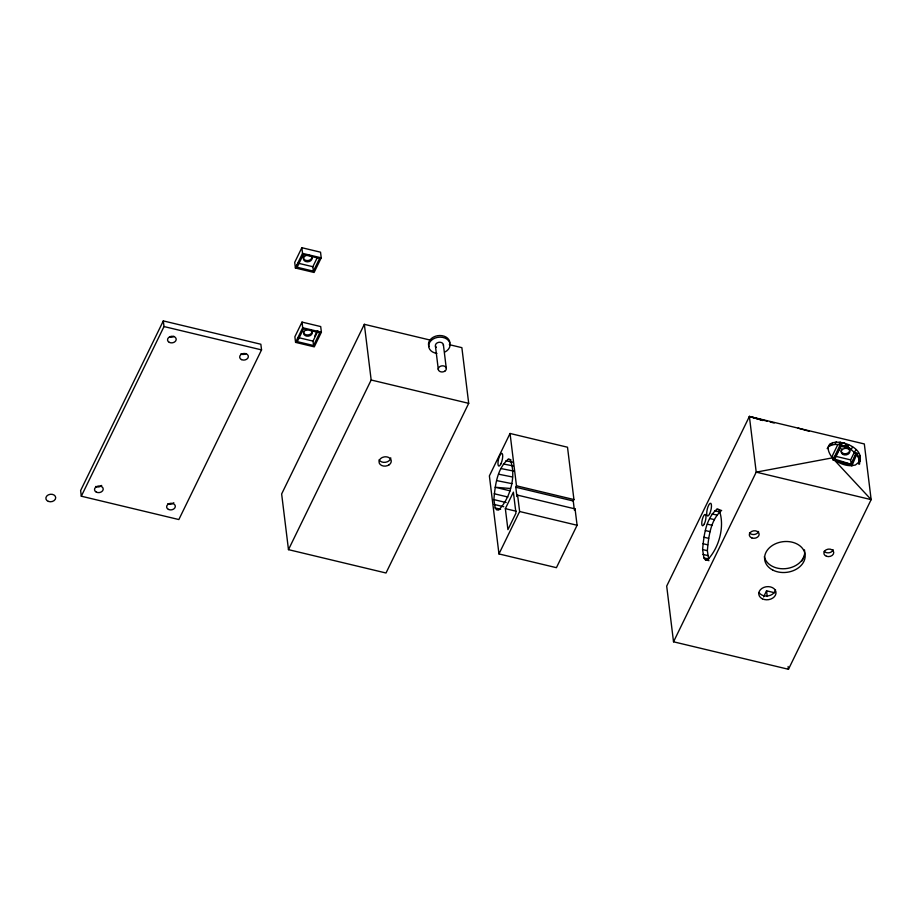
<?xml version="1.0" encoding="UTF-8"?>
<svg xmlns="http://www.w3.org/2000/svg" width="917" height="917" viewBox="0 0 917 917"><rect width="100%" height="100%" fill="white"/><g stroke="black" fill="none" stroke-linecap="round" stroke-linejoin="round"><path stroke-width="1.38" d="M493.873 499.605C495.1 485.678 496.98 468.862 508.167 459.268L510.139 459.463C516.615 475.396 510.563 497.885 498.653 510.058L496.67 509.863L495.157 507.949L493.873 499.605L506.184 502.55M702.605 549.558C703.832 535.631 705.712 518.816 716.899 509.222L718.871 509.416C725.347 525.338 719.295 547.839 707.385 560L705.402 559.806L703.889 557.903L702.605 549.558L707.362 550.693L708.646 559.038L703.889 557.903M707.362 550.693C708.589 536.766 710.469 519.95 721.656 510.356M860.398 458.832L858.518 464.002C871.161 442.888 812.519 430.703 832.327 457.87L871.15 499.627L788.46 669.284L673.525 641.797L666.693 586.112L749.384 416.467L864.318 443.954L871.15 499.627L756.216 472.14L749.384 416.467L767.311 421.224M856.1 452.769L851.171 464.323L851.882 465.641L855.389 465.011L859.756 461.469M673.525 641.797L756.216 472.14L832.327 457.87C837.599 462.787 844.683 465.951 851.962 465.687L856.684 454.385M856.902 453.124L851.171 464.323L834.757 459.142L833.026 459.875L840.121 444.917L848.133 446.831M834.757 459.142L840.946 446.304L840.121 444.917M163.306 320.904L80.616 490.561L81.304 496.2L178.849 519.549L261.54 349.893L260.841 344.242L163.306 320.904L164.005 326.555L81.304 496.2M301.842 247.716L294.712 262.354L295.4 268.005L314.095 272.475L321.225 257.837L320.537 252.186L301.842 247.716L302.53 253.367L295.4 268.005M297.131 267.26L303.332 254.536L319.586 258.434L313.385 271.157L297.131 267.26L296.856 265.047M313.385 271.157L312.846 266.721L317.19 257.815M302.014 322.096L294.873 336.734L295.572 342.373L314.267 346.855L321.397 332.218L320.698 326.567L302.014 322.096L302.702 327.747L295.572 342.373M314.726 336.069L317.202 330.98M313.557 345.526L319.758 332.802L303.504 328.916L297.303 341.64L313.557 345.526L313.018 341.101L317.97 330.922M431.219 340.322L364.336 324.32L281.645 493.976L288.477 549.65L386.011 572.999L468.702 403.342L461.87 347.658L449.33 344.666M288.477 549.65L371.167 380.005L364.336 324.32M510.047 433.466L489.38 475.889L498.963 553.925L556.424 567.68L577.091 525.258L575.062 508.901L517.601 495.146L516.924 496.533L515.778 487.236L516.477 485.815L510.047 433.466L567.508 447.221L573.939 499.559L573.251 500.98L574.225 508.946M505.347 508.648L513.382 492.154L515.962 513.153L507.926 529.636L505.347 508.648L516.294 511.262M498.963 553.925L519.63 511.514L517.601 495.146M574.386 510.276L575.062 508.901M827.18 448.642L830.114 444M828.876 446.533L831.536 445.1L832.774 442.556M831.536 445.1L834.974 444.424L836.201 441.879M763.574 596.91L766.543 590.812L774.556 592.726M837.84 444.539L832.487 455.52L832.888 458.787M840.167 442.017L838.94 444.562L834.974 444.424M848.615 444.63L847.377 447.175L838.94 444.562L844.408 442.957C849.337 450.052 860.398 453.617 859.584 464.14M851.285 449.468L852.523 446.934M834.321 460.196L851.171 464.323L850.632 459.887L854.346 452.253M854.61 452.241L855.848 449.697M801.917 561.066L804.427 555.92M857.131 455.279L858.369 452.746M859.928 455.864L858.69 458.397L858.61 455.795M833.026 459.875L840.946 446.304L850.426 448.573M510.517 488.497L495.146 487.259L510.196 490.859M508.167 459.268L510.952 459.83M505.863 460.804L512.844 462.202M503.399 463.968L513.165 465.916M500.934 468.541L513.486 471.051M498.63 474.215L512.58 477M496.659 480.6L511.995 483.66M302.53 253.367L321.225 257.837M297.945 263.156L312.846 266.721M302.702 327.747L321.397 332.218M835.719 456.322L850.632 459.887M298.105 337.536L313.018 341.101M164.005 326.555L261.54 349.893M371.167 380.005L468.702 403.342M716.899 509.222L720.464 510.07M714.595 510.758L719.352 511.892M712.131 513.921L716.888 515.056M709.666 518.495L714.423 519.63M707.362 524.169L712.119 525.303M705.391 530.553L710.148 531.688M516.477 485.815L573.939 499.559M515.778 487.236L573.251 500.98M703.878 537.213L708.635 538.348M494.194 493.747L507.88 497.014M702.926 543.689L707.683 544.836M494.206 504.453L503.777 506.746M702.938 554.407L707.695 555.542M519.63 511.514L577.091 525.258M495.157 507.949L500.625 509.256M705.402 559.806L708.967 560.665M770.062 421.946L774.2 423.046M798.145 428.124L809.092 431.254M763.001 420.387L749.384 416.467L762.955 420.525M834.378 460.288L851.882 465.641M788.116 666.499L788.46 669.284M766.543 590.812L767.242 596.463M443.381 344.632L446.27 368.198M435.426 346.007L438.326 369.585M859.023 458.706L859.16 461.377M309.327 255.304A4.367 3.313 -7 0 1 310.794 260.715A4.367 3.313 -7 0 1 303.665 259.786A4.367 3.313 -7 0 1 308.215 255.167M311.918 256.519A4.367 3.313 -7 0 1 307.172 260.6A4.367 3.313 -7 0 1 303.561 256.301M775.507 589.677A8.654 6.557 -7 0 1 768.297 595.878A8.654 6.557 -7 0 1 759.058 592.554M833.14 549.696A4.94 3.748 -7 0 1 829.128 552.745A4.94 3.748 -7 0 1 824.142 551.266M804.484 549.868A20.369 15.44 -7 0 1 787.497 568.402A20.369 15.44 -7 0 1 764.354 556.63M758.542 531.447A4.94 3.748 -7 0 1 754.473 534.451A4.94 3.748 -7 0 1 749.533 532.903M849.371 448.872A4.367 3.313 -7 0 1 846.093 453.674A4.367 3.313 -7 0 1 841.072 450.316M841.336 449.468A4.367 3.313 -7 0 1 841.875 448.677M436.916 353.4A10.74 8.138 -7 0 1 429.97 341.926A10.74 8.138 -7 0 1 446.739 339.003A10.74 8.138 -7 0 1 444.997 351.99M428.927 346.569A10.74 8.138 -7 0 1 437.489 335.725A10.74 8.138 -7 0 1 449.892 342.924M436.286 347.417A4.035 3.06 -7 0 1 438.762 342.316L439.816 342.247A4.035 3.06 -7 0 1 443.404 345.422M390.757 457.87A6.132 4.654 -7 0 1 388.533 461.125L387.169 461.836A6.132 4.654 -7 0 1 379.088 459.898M246.065 353.561A4.367 3.313 -7 0 1 240.77 353.939M173.909 336.356A4.367 3.313 -7 0 1 169.622 337.101M173.806 502.711A4.367 3.313 -7 0 1 167.731 503.765M101.695 485.425A4.367 3.313 -7 0 1 95.62 486.48M309.488 329.684A4.367 3.313 -7 0 1 311.23 334.865A4.367 3.313 -7 0 1 304.135 334.682A4.367 3.313 -7 0 1 307.252 329.627M312.089 330.899A4.367 3.313 -7 0 1 307.917 334.957A4.367 3.313 -7 0 1 303.458 331.53M444.837 371.144L443.943 371.614A4.035 3.06 -7 0 1 438.441 369.975A4.035 3.06 -7 0 1 441.662 365.894L442.716 365.826A4.035 3.06 -7 0 1 446.155 367.82A4.035 3.06 -7 0 1 444.837 371.144M388.991 464.885L387.627 465.595A6.132 4.654 -7 0 1 379.271 463.108A6.132 4.654 -7 0 1 384.166 456.907L385.759 456.792A6.132 4.654 -7 0 1 390.997 459.83A6.132 4.654 -7 0 1 388.991 464.885M48.372 501.404A4.94 3.748 -7 0 0 55.708 497.702A4.94 3.748 -7 0 0 48.257 494.905A4.94 3.748 -7 0 0 48.372 501.404M762.336 598.812A8.654 6.557 -7 0 0 775.965 593.448A8.654 6.557 -7 0 0 763.861 587.396A8.654 6.557 -7 0 0 762.336 598.812M709.655 513.795A6.557 1.891 -76.5 0 0 710.824 503.341A6.557 1.891 -76.5 0 0 706.801 511.755A6.557 1.891 -76.5 0 0 709.655 513.795M704.371 523.779A5.823 1.674 -76.5 0 0 705.414 514.506A5.823 1.674 -76.5 0 0 701.837 521.956A5.823 1.674 -76.5 0 0 704.371 523.779M751.825 537.935A4.94 3.748 -7 0 0 759.161 534.233A4.94 3.748 -7 0 0 751.711 531.424A4.94 3.748 -7 0 0 751.825 537.935M826.469 556.275A4.94 3.748 -7 0 0 833.736 552.481A4.94 3.748 -7 0 0 826.217 549.776A4.94 3.748 -7 0 0 826.469 556.275M772.871 570.122A20.369 15.44 -7 0 0 805.057 557.662A20.369 15.44 -7 0 0 776.722 543.254A20.369 15.44 -7 0 0 772.871 570.122M843.01 454.477A4.367 3.313 -7 0 0 849.876 451.772A4.367 3.313 -7 0 0 843.778 448.711A4.367 3.313 -7 0 0 843.01 454.477M241.458 359.59A4.367 3.313 -7 0 0 248.335 356.885A4.367 3.313 -7 0 0 242.237 353.836A4.367 3.313 -7 0 0 241.458 359.59M169.313 342.385A4.367 3.313 -7 0 0 176.19 339.68A4.367 3.313 -7 0 0 170.081 336.631A4.367 3.313 -7 0 0 169.313 342.385M168.43 509.416A4.367 3.313 -7 0 0 175.307 506.711A4.367 3.313 -7 0 0 169.198 503.651A4.367 3.313 -7 0 0 168.43 509.416M96.319 492.131A4.367 3.313 -7 0 0 103.197 489.426A4.367 3.313 -7 0 0 97.087 486.365A4.367 3.313 -7 0 0 96.319 492.131M500.888 463.899A6.557 1.891 -76.5 0 0 502.069 453.457A6.557 1.891 -76.5 0 0 498.046 461.859A6.557 1.891 -76.5 0 0 500.888 463.899"/></g></svg>
